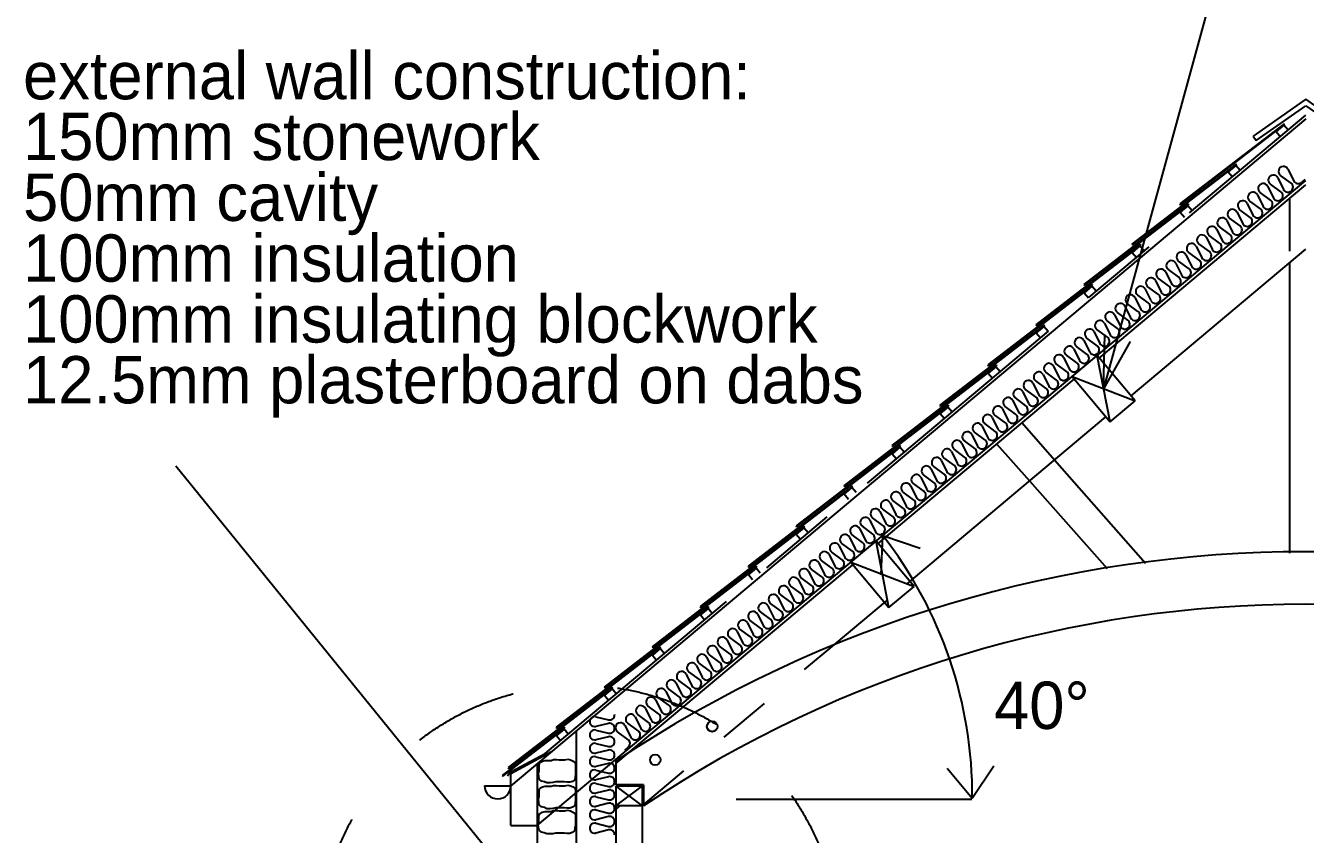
# Model space of a CAD drawing. Header units: millimetres. Extents: x -21022 to 21192, y -14865 to 14865.
# Drawn here: x 404 to 5273, y 7929 to 11007 of the extents above; entities that cross this region are included whole.
import ezdxf

# ---------------------------------------------------------------- set-up
doc = ezdxf.new("R2010")
doc.units = ezdxf.units.MM
for name, pattern in [('BORDER', [16, 13, -1, 1, -1]), ('CENTER', [16, 9, -2, 3, -2]), ('DOT', [16, 4, -4, 4, -4]), ('HIDDEN', [16, 2, -2, 2, -2, 2, -2, 2, -2])]:
    doc.linetypes.add(name, pattern=pattern)
for name, color, linetype, true_color in [('00_-_ELEVATIONS', 7, 'Continuous', 0xffffff), ('00_-_SECTIONS', 7, 'Continuous', 0xffffff), ('1', 7, 'Continuous', 0xffffff), ('R-TIMBER', 7, 'Continuous', 0xffffff), ('TILES', 7, 'Continuous', 0xffffff)]:
    doc.layers.add(name, color=color, linetype=linetype, true_color=true_color)

# ---------------------------------------------------------------- blocks, each defined once
blk = doc.blocks.new('Slate')
at = {"layer": 'TILES', "color": 1, "linetype": 'Continuous', "ltscale": 100}
for p, q in [((396.2, 308.2), (0, 3.2)), ((2.4, 0), (398.6, 305.1)), ((398.6, 305.1), (396.2, 308.2)), ((0, 3.2), (2.4, 0))]:
    blk.add_line(p, q, dxfattribs=at)
at = {"layer": 'TILES'}
for tag in ['Width', 'Area', 'Description', 'Length', 'Height', 'Symbol_Description', 'PAT_NAME', 'Cost']:
    blk.add_attdef(tag, (0, 0), '', height=1, dxfattribs=at)
blk = doc.blocks.new('Slate00002')
at = {"layer": 'TILES', "color": 1, "linetype": 'Continuous', "ltscale": 100}
for p, q in [((236.2, 185.1), (0, 3.2)), ((2.4, 0), (238.6, 181.9)), ((238.6, 181.9), (236.2, 185.1)), ((0, 3.2), (2.4, 0))]:
    blk.add_line(p, q, dxfattribs=at)
at = {"layer": 'TILES'}
for tag in ['Width', 'Area', 'Description', 'Length', 'Height', 'Symbol_Description', 'PAT_NAME', 'Cost']:
    blk.add_attdef(tag, (0, 0), '', height=1, dxfattribs=at)
blk = doc.blocks.new('Slate00005')
at = {"layer": 'TILES', "color": 1, "linetype": 'Continuous', "ltscale": 100}
for p, q in [((396.2, 308.2), (0, 3.2)), ((2.4, 0), (398.6, 305.1)), ((398.6, 305.1), (396.2, 308.2)), ((0, 3.2), (2.4, 0))]:
    blk.add_line(p, q, dxfattribs=at)
at = {"layer": 'TILES'}
for tag in ['Width', 'Area', 'Description', 'Length', 'Height', 'Symbol_Description', 'PAT_NAME', 'Cost']:
    blk.add_attdef(tag, (0, 0), '', height=1, dxfattribs=at)
blk = doc.blocks.new('Slate00008')
at = {"layer": 'TILES', "color": 1, "linetype": 'Continuous', "ltscale": 100}
for p, q in [((396.2, 308.2), (0, 3.2)), ((2.4, 0), (398.6, 305.1)), ((398.6, 305.1), (396.2, 308.2)), ((0, 3.2), (2.4, 0))]:
    blk.add_line(p, q, dxfattribs=at)
at = {"layer": 'TILES'}
for tag in ['Width', 'Area', 'Description', 'Length', 'Height', 'Symbol_Description', 'PAT_NAME', 'Cost']:
    blk.add_attdef(tag, (0, 0), '', height=1, dxfattribs=at)
blk = doc.blocks.new('AAE9260F')
at = {"layer": '00_-_SECTIONS', "color": 3, "linetype": 'Continuous', "ltscale": 100}
for p, q in [((0, 172.4), (95.8, 252.7)), ((240.4, 80.3), (95.8, 252.7)), ((0, 172.4), (144.6, 0)), ((144.6, 0), (240.4, 80.3))]:
    blk.add_line(p, q, dxfattribs=at)
at = {"layer": '00_-_SECTIONS', "color": 1, "linetype": 'Continuous', "ltscale": 100}
for p, q in [((144.6, 0), (95.8, 252.7)), ((0, 172.4), (240.4, 80.3))]:
    blk.add_line(p, q, dxfattribs=at)
at = {"layer": '00_-_SECTIONS'}
blk.add_attdef('Sfb', (0, 0), '', height=1, dxfattribs=at)
blk = doc.blocks.new('1270CF27')
at = {"layer": '00_-_SECTIONS', "color": 8, "linetype": 'BORDER', "ltscale": 100}
for p, q in [((2.4, 68.5), (6, 78.1)), ((2.4, 57.7), (2.4, 68.5)), ((2.4, 46.9), (2.4, 57.7)), ((6, 78.1), (15.6, 82.9)), ((15.6, 82.9), (26.4, 85.3)), ((26.4, 85.3), (37.3, 85.3)), ((37.3, 85.3), (48.1, 85.3)), ((48.1, 85.3), (57.7, 89)), ((57.7, 89), (68.5, 89)), ((68.5, 89), (79.3, 87.8)), ((79.3, 87.8), (90.2, 87.8)), ((90.2, 87.8), (101, 87.8)), ((101, 87.8), (111.8, 90.2)), ((111.8, 90.2), (122.6, 87.8)), ((122.6, 87.8), (132.2, 82.9)), ((132.2, 82.9), (140.6, 76.9)), ((140.6, 76.9), (141.8, 66.1)), ((141.8, 66.1), (141.8, 55.3)), ((141.8, 55.3), (141.8, 44.5)), ((0, 36.1), (2.4, 46.9)), ((1.2, 25.2), (0, 36.1)), ((3.6, 14.4), (1.2, 25.2)), ((12, 7.2), (3.6, 14.4)), ((22.8, 4.8), (12, 7.2)), ((32.5, 0), (22.8, 4.8)), ((44.5, 0), (32.5, 0)), ((55.3, 1.2), (44.5, 0)), ((66.1, 3.6), (55.3, 1.2)), ((76.9, 3.6), (66.1, 3.6)), ((87.8, 3.6), (76.9, 3.6)), ((98.6, 3.6), (87.8, 3.6)), ((109.4, 2.4), (98.6, 3.6)), ((120.2, 2.4), (109.4, 2.4)), ((129.8, 6), (120.2, 2.4)), ((138.2, 12), (129.8, 6)), ((139.4, 22.8), (138.2, 12)), ((141.8, 33.7), (139.4, 22.8)), ((141.8, 44.5), (141.8, 33.7))]:
    blk.add_line(p, q, dxfattribs=at)
blk = doc.blocks.new('E059252B')
at = {"layer": '00_-_SECTIONS', "color": 3, "linetype": 'Continuous', "ltscale": 100}
for p, q in [((0, 172.4), (95.8, 252.7)), ((240.4, 80.3), (95.8, 252.7)), ((0, 172.4), (144.6, 0)), ((144.6, 0), (240.4, 80.3))]:
    blk.add_line(p, q, dxfattribs=at)
at = {"layer": '00_-_SECTIONS', "color": 1, "linetype": 'Continuous', "ltscale": 100}
for p, q in [((144.6, 0), (95.8, 252.7)), ((0, 172.4), (240.4, 80.3))]:
    blk.add_line(p, q, dxfattribs=at)
at = {"layer": '00_-_SECTIONS'}
blk.add_attdef('Sfb', (0, 0), '', height=1, dxfattribs=at)
blk = doc.blocks.new('0B1C7404')
at = {"layer": '00_-_SECTIONS', "color": 8, "linetype": 'BORDER', "ltscale": 100}
for p, q in [((2.4, 68.5), (6, 78.1)), ((2.4, 57.7), (2.4, 68.5)), ((2.4, 46.9), (2.4, 57.7)), ((6, 78.1), (15.6, 82.9)), ((15.6, 82.9), (26.4, 85.3)), ((26.4, 85.3), (37.3, 85.3)), ((37.3, 85.3), (48.1, 85.3)), ((48.1, 85.3), (57.7, 89)), ((57.7, 89), (68.5, 89)), ((68.5, 89), (79.3, 87.8)), ((79.3, 87.8), (90.2, 87.8)), ((90.2, 87.8), (101, 87.8)), ((101, 87.8), (111.8, 90.2)), ((111.8, 90.2), (122.6, 87.8)), ((122.6, 87.8), (132.2, 82.9)), ((132.2, 82.9), (140.6, 76.9)), ((140.6, 76.9), (141.8, 66.1)), ((141.8, 66.1), (141.8, 55.3)), ((141.8, 55.3), (141.8, 44.5)), ((0, 36.1), (2.4, 46.9)), ((1.2, 25.2), (0, 36.1)), ((3.6, 14.4), (1.2, 25.2)), ((12, 7.2), (3.6, 14.4)), ((22.8, 4.8), (12, 7.2)), ((32.5, 0), (22.8, 4.8)), ((44.5, 0), (32.5, 0)), ((55.3, 1.2), (44.5, 0)), ((66.1, 3.6), (55.3, 1.2)), ((76.9, 3.6), (66.1, 3.6)), ((87.8, 3.6), (76.9, 3.6)), ((98.6, 3.6), (87.8, 3.6)), ((109.4, 2.4), (98.6, 3.6)), ((120.2, 2.4), (109.4, 2.4)), ((129.8, 6), (120.2, 2.4)), ((138.2, 12), (129.8, 6)), ((139.4, 22.8), (138.2, 12)), ((141.8, 33.7), (139.4, 22.8)), ((141.8, 44.5), (141.8, 33.7))]:
    blk.add_line(p, q, dxfattribs=at)
blk = doc.blocks.new('A8F52033')
at = {"layer": '00_-_SECTIONS', "color": 2, "linetype": 'Continuous', "ltscale": 100}
for p, q in [((2406.4, 2205.9), (2413, 2355.8)), ((2413, 2355.8), (2555, 2307.4)), ((2753.3, 1354.9), (2657.3, 1469)), ((2834.8, 1477.2), (2753.3, 1354.9)), ((0, 516.3), (61.7, 629.1)), ((61.7, 629.1), (147.9, 543.1)), ((93.2, 0), (21, 105)), ((179, 105), (93.2, 0))]:
    blk.add_line(p, q, dxfattribs=at)
at = {"layer": '00_-_SECTIONS', "color": 8, "linetype": 'CENTER', "ltscale": 100}
blk.add_line((1855.4, 1352.4), (2751.7, 1352.4), dxfattribs=at)
at = {"layer": '00_-_SECTIONS', "color": 2, "linetype": 'Continuous', "ltscale": 100}
for centre, radius, start, end in [((1138.4, 1364), 1615, 359.6743, 37.8852), ((1138.4, 1364), 1615, 359.6743, 37.8852), ((-2254.6, 197.9), 2356.1, 355.1807, 10.5449), ((-2254.6, 197.9), 2356.1, 355.1807, 10.5449)]:
    blk.add_arc(centre, radius, start, end, dxfattribs=at)
at = {"layer": '00_-_SECTIONS', "color": 15, "linetype": 'BORDER', "ltscale": 100}
for s, p in [('40°', (2836.2, 1619.3)), ('variable°', (263.8, 271.7))]:
    blk.add_text(s, height=180, dxfattribs=at).set_placement(p)
at = {"layer": '00_-_SECTIONS'}
blk.add_attdef('Sfb', (0, 0), '', height=1, dxfattribs=at)
blk = doc.blocks.new('Slate00010')
at = {"layer": 'TILES', "color": 1, "linetype": 'Continuous', "ltscale": 100}
for p, q in [((396.2, 308.2), (0, 3.2)), ((2.4, 0), (398.6, 305.1)), ((398.6, 305.1), (396.2, 308.2)), ((0, 3.2), (2.4, 0))]:
    blk.add_line(p, q, dxfattribs=at)
at = {"layer": 'TILES'}
for tag in ['Width', 'Area', 'Description', 'Length', 'Height', 'Symbol_Description', 'PAT_NAME', 'Cost']:
    blk.add_attdef(tag, (0, 0), '', height=1, dxfattribs=at)
blk = doc.blocks.new('Slate00011')
at = {"layer": 'TILES', "color": 1, "linetype": 'Continuous', "ltscale": 100}
for p, q in [((396.2, 308.2), (0, 3.2)), ((2.4, 0), (398.6, 305.1)), ((398.6, 305.1), (396.2, 308.2)), ((0, 3.2), (2.4, 0))]:
    blk.add_line(p, q, dxfattribs=at)
at = {"layer": 'TILES'}
for tag in ['Width', 'Area', 'Description', 'Length', 'Height', 'Symbol_Description', 'PAT_NAME', 'Cost']:
    blk.add_attdef(tag, (0, 0), '', height=1, dxfattribs=at)
blk = doc.blocks.new('A44913F3')
at = {"layer": '00_-_SECTIONS', "color": 2, "linetype": 'Continuous', "ltscale": 100}
for p, q in [((0, 75), (0, 0)), ((100, 75), (0, 75)), ((100, 75), (100, 0)), ((100, 0), (0, 0))]:
    blk.add_line(p, q, dxfattribs=at)
at = {"layer": '00_-_SECTIONS', "color": 1, "linetype": 'Continuous', "ltscale": 100}
for p, q in [((0, 75), (100, 0)), ((0, 0), (100, 75))]:
    blk.add_line(p, q, dxfattribs=at)
at = {"layer": '00_-_SECTIONS'}
blk.add_attdef('Sfb', (0, 0), '', height=1, dxfattribs=at)
blk = doc.blocks.new('8A2011B0')
at = {"layer": '00_-_SECTIONS', "color": 1, "linetype": 'Continuous', "ltscale": 100}
blk.add_line((25212.1, 21738.8), (24489, 19094.7), dxfattribs=at)
at = {"layer": '00_-_SECTIONS', "color": 15, "linetype": 'Continuous', "ltscale": 100}
for s, p in [('external wall construction:', (20377.4, 20196.2)), ('150mm stonework', (20377.4, 19964.7)), ('50mm cavity', (20377.4, 19733.3)), ('100mm insulation', (20377.4, 19501.9)), ('100mm insulating blockwork', (20377.4, 19270.4)), ('12.5mm plasterboard on dabs', (20377.4, 19039))]:
    blk.add_text(s, height=180, dxfattribs=at).set_placement(p)
at = {"layer": '00_-_SECTIONS'}
blk.add_attdef('Sfb', (0, 0), '', height=1, dxfattribs=at)
blk = doc.blocks.new('99CF2F69')
at = {"layer": '00_-_SECTIONS', "color": 2, "linetype": 'Continuous', "ltscale": 100}
for p, q in [((3037.6, 2689.3), (12.6, 151.1)), ((112.6, 0), (3037.6, 2454.4)), ((2975.1, 2140.8), (2975.1, 1036.3)), ((2081.8, 1391.3), (2427.6, 998.6)), ((1986.4, 1311.3), (2281.7, 978)), ((412.6, 245.2), (412.6, 154.8)), ((12.6, 0), (12.6, 151.1)), ((517.6, 154.8), (412.6, 154.8)), ((517.6, 154.8), (517.6, 74.8)), ((12.6, 0), (112.6, 0))]:
    blk.add_line(p, q, dxfattribs=at)
at = {"layer": '00_-_SECTIONS', "color": 3, "linetype": 'CENTER', "ltscale": 100}
for p, q in [((143.5, 273.9), (3037.6, 2702.4)), ((10.2, 202.5), (143.5, 273.9)), ((10.2, 202.5), (0, 187.3))]:
    blk.add_line(p, q, dxfattribs=at)
at = {"layer": '00_-_SECTIONS', "color": 1, "linetype": 'HIDDEN', "ltscale": 100}
for p, q in [((2975.1, 2385.6), (2975.1, 2140.8)), ((1957.8, 1532), (2081.8, 1391.3)), ((1862.1, 1451.6), (1986.4, 1311.3)), ((517.6, 78.8), (1243.3, 687.7))]:
    blk.add_line(p, q, dxfattribs=at)
at = {"layer": '00_-_SECTIONS', "color": 1, "linetype": 'Continuous', "ltscale": 100}
for p, q in [((2372.4, 1635.1), (3037.6, 2193.3)), ((1520.1, 919.9), (2276.6, 1554.7)), ((1243.3, 687.7), (1445.6, 857.4)), ((12.6, 198.1), (167.8, 281.3)), ((12.6, 151.1), (12.6, 198.1))]:
    blk.add_line(p, q, dxfattribs=at)
for centre in [(778.9, 376.9), (562.2, 249.7)]:
    blk.add_circle(centre, 20, dxfattribs=at)
at = {"layer": '00_-_SECTIONS', "color": 2, "linetype": 'Continuous', "ltscale": 100}
for radius, start, end in [(4723.4, 56.2384, 123.7616), (4723.4, 56.2384, 123.7616), (4523.4, 56.1943, 123.8553), (4523.4, 56.1943, 123.8553)]:
    blk.add_arc((3037.6, -3681.7), radius, start, end, dxfattribs=at)
at = {"layer": '00_-_SECTIONS', "color": 1, "linetype": 'Continuous', "ltscale": 100}
for centre in [(778.9, 376.9), (562.2, 249.7)]:
    blk.add_arc(centre, 20, 0, 0, dxfattribs=at)
at = {"layer": '00_-_SECTIONS'}
blk.add_attdef('Sfb', (0, 0), '', height=1, dxfattribs=at)
blk = doc.blocks.new('Slate00018')
at = {"layer": 'TILES', "color": 1, "linetype": 'Continuous', "ltscale": 100}
for p, q in [((396.2, 308.2), (0, 3.2)), ((2.4, 0), (398.6, 305.1)), ((398.6, 305.1), (396.2, 308.2)), ((0, 3.2), (2.4, 0))]:
    blk.add_line(p, q, dxfattribs=at)
at = {"layer": 'TILES'}
for tag in ['Width', 'Area', 'Description', 'Length', 'Height', 'Symbol_Description', 'PAT_NAME', 'Cost']:
    blk.add_attdef(tag, (0, 0), '', height=1, dxfattribs=at)
blk = doc.blocks.new('Slate00019')
at = {"layer": 'TILES', "color": 1, "linetype": 'Continuous', "ltscale": 100}
for p, q in [((396.2, 308.2), (0, 3.2)), ((2.4, 0), (398.6, 305.1)), ((398.6, 305.1), (396.2, 308.2)), ((0, 3.2), (2.4, 0))]:
    blk.add_line(p, q, dxfattribs=at)
at = {"layer": 'TILES'}
for tag in ['Width', 'Area', 'Description', 'Length', 'Height', 'Symbol_Description', 'PAT_NAME', 'Cost']:
    blk.add_attdef(tag, (0, 0), '', height=1, dxfattribs=at)
blk = doc.blocks.new('24CADA6C')
at = {"layer": '00_-_SECTIONS', "linetype": 'Continuous', "ltscale": 100}
h = blk.add_hatch(dxfattribs=at)
h.set_pattern_fill('_USER', color=1, scale=200, angle=45, style=0, pattern_type=0)
h.set_pattern_definition([(45, (0, 0), (-141.42, 141.42), [])])
h.paths.add_polyline_path([(400, 781.3), (400, 0), (300, 0), (300, 798), (400, 781.3), (400, 1173.4)])
h.paths.add_polyline_path([(400, 781.3), (300, 798), (300, 1104.2), (300, 1176.8), (400, 1176.8), (400, 1173.4)])
at = {"layer": '00_-_SECTIONS', "color": 1, "linetype": 'Continuous', "ltscale": 100}
for p, q in [((2818.3, 3566.7), (2840.3, 3522.4)), ((2868.6, 3546.2), (2828.8, 3575.6)), ((2857.1, 3599.3), (2879.1, 3555)), ((2921.8, 3560.2), (2908.4, 3548.9)), ((2921.8, 3560.2), (2921.8, 3560.2)), ((2139.2, 2880.7), (2925, 3540)), ((2791, 3481.1), (2751.2, 3510.4)), ((2779.5, 3534.2), (2801.5, 3489.9)), ((2829.8, 3513.6), (2790, 3543)), ((2701.9, 3469), (2723.9, 3424.7)), ((2752.2, 3448.5), (2712.4, 3477.9)), ((2740.7, 3501.6), (2762.7, 3457.3)), ((2674.6, 3383.4), (2634.8, 3412.7)), ((2663.1, 3436.5), (2685.1, 3392.2)), ((2713.4, 3415.9), (2673.6, 3445.3)), ((2585.4, 3371.3), (2607.5, 3327)), ((2635.8, 3350.8), (2596, 3380.2)), ((2624.2, 3403.9), (2646.3, 3359.6)), ((2558.1, 3285.6), (2518.3, 3315)), ((2546.6, 3338.8), (2568.6, 3294.5)), ((2596.9, 3318.2), (2557.1, 3347.6)), ((2469, 3273.6), (2491, 3229.3)), ((2519.3, 3253.1), (2479.5, 3282.5)), ((2507.8, 3306.2), (2529.8, 3261.9)), ((2441.7, 3187.9), (2401.9, 3217.3)), ((2430.2, 3241.1), (2452.2, 3196.8)), ((2480.5, 3220.5), (2440.7, 3249.9)), ((2352.6, 3175.9), (2374.6, 3131.6)), ((2402.9, 3155.4), (2363.1, 3184.8)), ((2391.4, 3208.5), (2413.4, 3164.2)), ((2325.2, 3090.2), (2285.4, 3119.6)), ((2313.7, 3143.4), (2335.8, 3099.1)), ((2364.1, 3122.8), (2324.3, 3152.2)), ((2236.1, 3078.2), (2258.1, 3033.9)), ((2286.4, 3057.7), (2246.6, 3087)), ((2274.9, 3110.8), (2296.9, 3066.5)), ((2208.8, 2992.5), (2169, 3021.9)), ((2197.3, 3045.7), (2219.3, 3001.4)), ((2247.6, 3025.1), (2207.8, 3054.5)), ((2119.7, 2980.5), (2141.7, 2936.2)), ((2170, 2960), (2130.2, 2989.3)), ((2158.5, 3013.1), (2180.5, 2968.8)), ((2092.4, 2894.8), (2052.6, 2924.2)), ((2080.9, 2948), (2102.9, 2903.7)), ((2131.2, 2927.4), (2091.4, 2956.8)), ((2003.2, 2882.8), (2025.3, 2838.5)), ((2053.6, 2862.3), (2013.8, 2891.6)), ((2042.1, 2915.4), (2064.1, 2871.1)), ((1975.9, 2797.1), (1936.1, 2826.5)), ((1964.4, 2850.2), (1986.4, 2806)), ((2014.7, 2829.7), (1974.9, 2859.1)), ((1297.6, 2174.5), (2043.5, 2800.4)), ((1886.8, 2785.1), (1908.8, 2740.8)), ((1937.1, 2764.6), (1897.3, 2793.9)), ((1925.6, 2817.7), (1947.6, 2773.4)), ((1859.5, 2699.4), (1819.7, 2728.8)), ((1848, 2752.5), (1870, 2708.3)), ((1898.3, 2732), (1858.5, 2761.4)), ((1770.4, 2687.4), (1792.4, 2643.1)), ((1820.7, 2666.9), (1780.9, 2696.2)), ((1809.2, 2720), (1831.2, 2675.7)), ((1743.1, 2601.7), (1703.3, 2631.1)), ((1731.6, 2654.8), (1753.6, 2610.5)), ((1781.9, 2634.3), (1742.1, 2663.7)), ((1653.9, 2589.7), (1675.9, 2545.4)), ((1704.2, 2569.2), (1664.4, 2598.5)), ((1692.7, 2622.3), (1714.8, 2578)), ((1626.6, 2504), (1586.8, 2533.4)), ((1615.1, 2557.1), (1637.1, 2512.8)), ((1665.4, 2536.6), (1625.6, 2566)), ((1537.5, 2492), (1559.5, 2447.7)), ((1587.8, 2471.5), (1548, 2500.8)), ((1576.3, 2524.6), (1598.3, 2480.3)), ((1510.2, 2406.3), (1470.4, 2435.7)), ((1498.7, 2459.4), (1520.7, 2415.1)), ((1549, 2438.9), (1509.2, 2468.3)), ((1421, 2394.3), (1443.1, 2350)), ((1471.4, 2373.7), (1431.6, 2403.1)), ((1459.9, 2426.9), (1481.9, 2382.6)), ((1393.7, 2308.6), (1353.9, 2338)), ((1382.2, 2361.7), (1404.3, 2317.4)), ((1432.5, 2341.2), (1392.8, 2370.6)), ((1304.6, 2296.6), (1326.6, 2252.3)), ((1354.9, 2276), (1315.1, 2305.4)), ((1343.4, 2329.2), (1365.4, 2284.9)), ((1277.3, 2210.9), (1237.5, 2240.3)), ((1265.8, 2264), (1287.8, 2219.7)), ((1316.1, 2243.5), (1276.3, 2272.9)), ((1188.2, 2198.9), (1210.2, 2154.6)), ((1238.5, 2178.3), (1198.7, 2207.7)), ((1227, 2231.5), (1249, 2187.2)), ((1149.4, 2166.3), (1171.4, 2122)), ((1199.7, 2145.8), (1159.9, 2175.1)), ((300, 1337.4), (1201.8, 2094.1)), ((1071.7, 2101.2), (1093.7, 2056.9)), ((1122, 2080.6), (1082.2, 2110)), ((1110.5, 2133.8), (1132.6, 2089.5)), ((1160.9, 2113.2), (1121.1, 2142.6)), ((1032.9, 2068.6), (1054.9, 2024.3)), ((1083.2, 2048.1), (1043.4, 2077.4)), ((955.3, 2003.5), (977.3, 1959.2)), ((1005.6, 1982.9), (965.8, 2012.3)), ((994.1, 2036.1), (1016.1, 1991.8)), ((1044.4, 2015.5), (1004.6, 2044.9)), ((916.5, 1970.9), (938.5, 1926.6)), ((966.8, 1950.4), (927, 1979.7)), ((838.9, 1905.8), (860.9, 1861.5)), ((889.2, 1885.2), (849.4, 1914.6)), ((877.7, 1938.3), (899.7, 1894.1)), ((928, 1917.8), (888.2, 1947.2)), ((800, 1873.2), (822.1, 1828.9)), ((850.4, 1852.7), (810.6, 1882)), ((722.4, 1808.1), (744.4, 1763.8)), ((772.7, 1787.5), (732.9, 1816.9)), ((761.2, 1840.6), (783.2, 1796.3)), ((811.5, 1820.1), (771.7, 1849.5)), ((683.6, 1775.5), (705.6, 1731.2)), ((733.9, 1755), (694.1, 1784.3)), ((606, 1710.4), (628, 1666.1)), ((656.3, 1689.8), (616.5, 1719.2)), ((644.8, 1742.9), (666.8, 1698.6)), ((695.1, 1722.4), (655.3, 1751.8)), ((567.2, 1677.8), (589.2, 1633.5)), ((617.5, 1657.3), (577.7, 1686.6)), ((489.5, 1612.7), (511.6, 1568.4)), ((539.9, 1592.1), (500.1, 1621.5)), ((528.4, 1645.2), (550.4, 1600.9)), ((578.7, 1624.7), (538.9, 1654.1)), ((450.7, 1580.1), (472.7, 1535.8)), ((501, 1559.6), (461.2, 1588.9)), ((223.5, 1515.5), (271.5, 1503.9)), ((295, 1524.8), (295, 1522.4)), ((295, 1524.8), (295, 1524.8)), ((373.1, 1515), (395.1, 1470.7)), ((423.4, 1494.4), (383.6, 1523.8)), ((411.9, 1547.5), (433.9, 1503.2)), ((462.2, 1527), (422.4, 1556.4)), ((150, 0), (150, 1462.8)), ((271.5, 1490.2), (223.5, 1478.6)), ((223.5, 1464.9), (271.5, 1453.2)), ((334.3, 1482.4), (356.3, 1438.1)), ((384.6, 1461.8), (344.8, 1491.2)), ((271.5, 1439.5), (223.5, 1427.9)), ((223.5, 1414.2), (271.5, 1402.6)), ((345.8, 1429.3), (306, 1458.7)), ((271.5, 1388.9), (223.5, 1377.2)), ((333.3, 1388.2), (346.7, 1399.4)), ((223.5, 1363.5), (271.5, 1351.9)), ((271.5, 1338.2), (223.5, 1326.6)), ((223.5, 1312.9), (271.5, 1301.2)), ((271.5, 1287.5), (223.5, 1275.9)), ((223.5, 1262.2), (271.5, 1250.6)), ((271.5, 1236.9), (223.5, 1225.2)), ((223.5, 1211.5), (271.5, 1199.9)), ((271.5, 1186.2), (223.5, 1174.6)), ((300, 1176.8), (300, 0)), ((223.5, 1160.9), (271.5, 1149.2)), ((271.5, 1135.5), (223.5, 1123.9)), ((223.5, 1110.2), (271.5, 1098.6)), ((271.5, 1084.9), (223.5, 1073.2))]:
    blk.add_line(p, q, dxfattribs=at)
at = {"layer": '00_-_SECTIONS', "color": 3, "linetype": 'Continuous', "ltscale": 100}
for p, q in [((0, 1337), (0, 0)), ((400, 1176.8), (400, 0))]:
    blk.add_line(p, q, dxfattribs=at)
at = {"layer": '00_-_SECTIONS', "color": 1, "linetype": 'Continuous', "ltscale": 100}
for centre, start, end in [((2840.1, 3590.9), 26.4303, 233.5697), ((2840.1, 3590.9), 26.4303, 233.5697), ((2801.3, 3558.3), 26.4303, 233.5697), ((2801.3, 3558.3), 26.4303, 233.5697), ((2896.2, 3563.5), 206.4303, 310), ((2896.2, 3563.5), 206.4303, 310), ((2723.7, 3493.2), 26.4303, 233.5697), ((2723.7, 3493.2), 26.4303, 233.5697), ((2762.5, 3525.7), 26.4303, 233.5697), ((2762.5, 3525.7), 26.4303, 233.5697), ((2818.5, 3498.3), 310, 53.5697), ((2818.5, 3498.3), 310, 53.5697), ((2857.3, 3530.9), 206.4303, 310), ((2857.3, 3530.9), 206.4303, 310), ((2857.3, 3530.9), 310, 53.5697), ((2857.3, 3530.9), 310, 53.5697), ((2684.9, 3460.6), 26.4303, 233.5697), ((2684.9, 3460.6), 26.4303, 233.5697), ((2779.7, 3465.8), 310, 53.5697), ((2779.7, 3465.8), 310, 53.5697), ((2818.5, 3498.3), 206.4303, 310), ((2818.5, 3498.3), 206.4303, 310), ((2607.2, 3395.4), 26.4303, 233.5697), ((2607.2, 3395.4), 26.4303, 233.5697), ((2646, 3428), 26.4303, 233.5697), ((2646, 3428), 26.4303, 233.5697), ((2702.1, 3400.6), 310, 53.5697), ((2702.1, 3400.6), 310, 53.5697), ((2740.9, 3433.2), 206.4303, 310), ((2740.9, 3433.2), 206.4303, 310), ((2740.9, 3433.2), 310, 53.5697), ((2740.9, 3433.2), 310, 53.5697), ((2779.7, 3465.8), 206.4303, 310), ((2779.7, 3465.8), 206.4303, 310), ((2568.4, 3362.9), 26.4303, 233.5697), ((2568.4, 3362.9), 26.4303, 233.5697), ((2663.3, 3368.1), 310, 53.5697), ((2663.3, 3368.1), 310, 53.5697), ((2702.1, 3400.6), 206.4303, 310), ((2702.1, 3400.6), 206.4303, 310), ((2490.8, 3297.7), 26.4303, 233.5697), ((2490.8, 3297.7), 26.4303, 233.5697), ((2529.6, 3330.3), 26.4303, 233.5697), ((2529.6, 3330.3), 26.4303, 233.5697), ((2585.7, 3302.9), 310, 53.5697), ((2585.7, 3302.9), 310, 53.5697), ((2624.5, 3335.5), 206.4303, 310), ((2624.5, 3335.5), 206.4303, 310), ((2624.5, 3335.5), 310, 53.5697), ((2624.5, 3335.5), 310, 53.5697), ((2663.3, 3368.1), 206.4303, 310), ((2663.3, 3368.1), 206.4303, 310), ((2452, 3265.2), 26.4303, 233.5697), ((2452, 3265.2), 26.4303, 233.5697), ((2546.8, 3270.4), 310, 53.5697), ((2546.8, 3270.4), 310, 53.5697), ((2585.7, 3302.9), 206.4303, 310), ((2585.7, 3302.9), 206.4303, 310), ((2374.4, 3200), 26.4303, 233.5697), ((2374.4, 3200), 26.4303, 233.5697), ((2413.2, 3232.6), 26.4303, 233.5697), ((2413.2, 3232.6), 26.4303, 233.5697), ((2469.2, 3205.2), 310, 53.5697), ((2469.2, 3205.2), 310, 53.5697), ((2508, 3237.8), 206.4303, 310), ((2508, 3237.8), 206.4303, 310), ((2508, 3237.8), 310, 53.5697), ((2508, 3237.8), 310, 53.5697), ((2546.8, 3270.4), 206.4303, 310), ((2546.8, 3270.4), 206.4303, 310), ((2335.5, 3167.5), 26.4303, 233.5697), ((2335.5, 3167.5), 26.4303, 233.5697), ((2430.4, 3172.7), 310, 53.5697), ((2430.4, 3172.7), 310, 53.5697), ((2469.2, 3205.2), 206.4303, 310), ((2469.2, 3205.2), 206.4303, 310), ((2257.9, 3102.3), 26.4303, 233.5697), ((2257.9, 3102.3), 26.4303, 233.5697), ((2296.7, 3134.9), 26.4303, 233.5697), ((2296.7, 3134.9), 26.4303, 233.5697), ((2352.8, 3107.5), 310, 53.5697), ((2352.8, 3107.5), 310, 53.5697), ((2391.6, 3140.1), 206.4303, 310), ((2391.6, 3140.1), 206.4303, 310), ((2391.6, 3140.1), 310, 53.5697), ((2391.6, 3140.1), 310, 53.5697), ((2430.4, 3172.7), 206.4303, 310), ((2430.4, 3172.7), 206.4303, 310), ((2219.1, 3069.8), 26.4303, 233.5697), ((2219.1, 3069.8), 26.4303, 233.5697), ((2314, 3075), 310, 53.5697), ((2314, 3075), 310, 53.5697), ((2352.8, 3107.5), 206.4303, 310), ((2352.8, 3107.5), 206.4303, 310), ((2141.5, 3004.6), 26.4303, 233.5697), ((2141.5, 3004.6), 26.4303, 233.5697), ((2180.3, 3037.2), 26.4303, 233.5697), ((2180.3, 3037.2), 26.4303, 233.5697), ((2236.3, 3009.8), 310, 53.5697), ((2236.3, 3009.8), 310, 53.5697), ((2275.2, 3042.4), 206.4303, 310), ((2275.2, 3042.4), 206.4303, 310), ((2275.2, 3042.4), 310, 53.5697), ((2275.2, 3042.4), 310, 53.5697), ((2314, 3075), 206.4303, 310), ((2314, 3075), 206.4303, 310), ((2102.7, 2972.1), 26.4303, 233.5697), ((2102.7, 2972.1), 26.4303, 233.5697), ((2197.5, 2977.3), 310, 53.5697), ((2197.5, 2977.3), 310, 53.5697), ((2236.3, 3009.8), 206.4303, 310), ((2236.3, 3009.8), 206.4303, 310), ((2025, 2906.9), 26.4303, 233.5697), ((2025, 2906.9), 26.4303, 233.5697), ((2063.9, 2939.5), 26.4303, 233.5697), ((2063.9, 2939.5), 26.4303, 233.5697), ((2119.9, 2912.1), 310, 53.5697), ((2119.9, 2912.1), 310, 53.5697), ((2158.7, 2944.7), 206.4303, 310), ((2158.7, 2944.7), 206.4303, 310), ((2158.7, 2944.7), 310, 53.5697), ((2158.7, 2944.7), 310, 53.5697), ((2197.5, 2977.3), 206.4303, 310), ((2197.5, 2977.3), 206.4303, 310), ((1986.2, 2874.4), 26.4303, 233.5697), ((1986.2, 2874.4), 26.4303, 233.5697), ((2081.1, 2879.5), 310, 53.5697), ((2081.1, 2879.5), 310, 53.5697), ((2119.9, 2912.1), 206.4303, 310), ((2119.9, 2912.1), 206.4303, 310), ((1908.6, 2809.2), 26.4303, 233.5697), ((1908.6, 2809.2), 26.4303, 233.5697), ((1947.4, 2841.8), 26.4303, 233.5697), ((1947.4, 2841.8), 26.4303, 233.5697), ((2003.5, 2814.4), 310, 53.5697), ((2003.5, 2814.4), 310, 53.5697), ((2042.3, 2847), 206.4303, 310), ((2042.3, 2847), 206.4303, 310), ((2042.3, 2847), 310, 53.5697), ((2042.3, 2847), 310, 53.5697), ((2081.1, 2879.5), 206.4303, 310), ((2081.1, 2879.5), 206.4303, 310), ((1869.8, 2776.7), 26.4303, 233.5697), ((1869.8, 2776.7), 26.4303, 233.5697), ((1964.6, 2781.8), 310, 53.5697), ((1964.6, 2781.8), 310, 53.5697), ((2003.5, 2814.4), 206.4303, 310), ((2003.5, 2814.4), 206.4303, 310), ((1792.2, 2711.5), 26.4303, 233.5697), ((1792.2, 2711.5), 26.4303, 233.5697), ((1831, 2744.1), 26.4303, 233.5697), ((1831, 2744.1), 26.4303, 233.5697), ((1887, 2716.7), 310, 53.5697), ((1887, 2716.7), 310, 53.5697), ((1925.8, 2749.3), 206.4303, 310), ((1925.8, 2749.3), 206.4303, 310), ((1925.8, 2749.3), 310, 53.5697), ((1925.8, 2749.3), 310, 53.5697), ((1964.6, 2781.8), 206.4303, 310), ((1964.6, 2781.8), 206.4303, 310), ((1753.4, 2679), 26.4303, 233.5697), ((1753.4, 2679), 26.4303, 233.5697), ((1848.2, 2684.1), 310, 53.5697), ((1848.2, 2684.1), 310, 53.5697), ((1887, 2716.7), 206.4303, 310), ((1887, 2716.7), 206.4303, 310), ((1675.7, 2613.8), 26.4303, 233.5697), ((1675.7, 2613.8), 26.4303, 233.5697), ((1714.5, 2646.4), 26.4303, 233.5697), ((1714.5, 2646.4), 26.4303, 233.5697), ((1770.6, 2619), 310, 53.5697), ((1770.6, 2619), 310, 53.5697), ((1809.4, 2651.6), 206.4303, 310), ((1809.4, 2651.6), 206.4303, 310), ((1809.4, 2651.6), 310, 53.5697), ((1809.4, 2651.6), 310, 53.5697), ((1848.2, 2684.1), 206.4303, 310), ((1848.2, 2684.1), 206.4303, 310), ((1636.9, 2581.2), 26.4303, 233.5697), ((1636.9, 2581.2), 26.4303, 233.5697), ((1731.8, 2586.4), 310, 53.5697), ((1731.8, 2586.4), 310, 53.5697), ((1770.6, 2619), 206.4303, 310), ((1770.6, 2619), 206.4303, 310), ((1559.3, 2516.1), 26.4303, 233.5697), ((1559.3, 2516.1), 26.4303, 233.5697), ((1598.1, 2548.7), 26.4303, 233.5697), ((1598.1, 2548.7), 26.4303, 233.5697), ((1654.1, 2521.3), 310, 53.5697), ((1654.1, 2521.3), 310, 53.5697), ((1693, 2553.9), 206.4303, 310), ((1693, 2553.9), 206.4303, 310), ((1693, 2553.9), 310, 53.5697), ((1693, 2553.9), 310, 53.5697), ((1731.8, 2586.4), 206.4303, 310), ((1731.8, 2586.4), 206.4303, 310), ((1520.5, 2483.5), 26.4303, 233.5697), ((1520.5, 2483.5), 26.4303, 233.5697), ((1615.3, 2488.7), 310, 53.5697), ((1615.3, 2488.7), 310, 53.5697), ((1654.1, 2521.3), 206.4303, 310), ((1654.1, 2521.3), 206.4303, 310), ((1442.8, 2418.4), 26.4303, 233.5697), ((1442.8, 2418.4), 26.4303, 233.5697), ((1481.7, 2451), 26.4303, 233.5697), ((1481.7, 2451), 26.4303, 233.5697), ((1537.7, 2423.6), 310, 53.5697), ((1537.7, 2423.6), 310, 53.5697), ((1576.5, 2456.2), 206.4303, 310), ((1576.5, 2456.2), 206.4303, 310), ((1576.5, 2456.2), 310, 53.5697), ((1576.5, 2456.2), 310, 53.5697), ((1615.3, 2488.7), 206.4303, 310), ((1615.3, 2488.7), 206.4303, 310), ((1404, 2385.8), 26.4303, 233.5697), ((1404, 2385.8), 26.4303, 233.5697), ((1498.9, 2391), 310, 53.5697), ((1498.9, 2391), 310, 53.5697), ((1537.7, 2423.6), 206.4303, 310), ((1537.7, 2423.6), 206.4303, 310), ((1326.4, 2320.7), 26.4303, 233.5697), ((1326.4, 2320.7), 26.4303, 233.5697), ((1365.2, 2353.3), 26.4303, 233.5697), ((1365.2, 2353.3), 26.4303, 233.5697), ((1421.3, 2325.9), 310, 53.5697), ((1421.3, 2325.9), 310, 53.5697), ((1460.1, 2358.5), 206.4303, 310), ((1460.1, 2358.5), 206.4303, 310), ((1460.1, 2358.5), 310, 53.5697), ((1460.1, 2358.5), 310, 53.5697), ((1498.9, 2391), 206.4303, 310), ((1498.9, 2391), 206.4303, 310), ((1287.6, 2288.1), 26.4303, 233.5697), ((1287.6, 2288.1), 26.4303, 233.5697), ((1382.5, 2293.3), 310, 53.5697), ((1382.5, 2293.3), 310, 53.5697), ((1421.3, 2325.9), 206.4303, 310), ((1421.3, 2325.9), 206.4303, 310), ((1210, 2223), 26.4303, 233.5697), ((1210, 2223), 26.4303, 233.5697), ((1248.8, 2255.6), 26.4303, 233.5697), ((1248.8, 2255.6), 26.4303, 233.5697), ((1304.8, 2228.2), 310, 53.5697), ((1304.8, 2228.2), 310, 53.5697), ((1343.6, 2260.8), 206.4303, 310), ((1343.6, 2260.8), 206.4303, 310), ((1343.6, 2260.8), 310, 53.5697), ((1343.6, 2260.8), 310, 53.5697), ((1382.5, 2293.3), 206.4303, 310), ((1382.5, 2293.3), 206.4303, 310), ((1171.2, 2190.4), 26.4303, 233.5697), ((1171.2, 2190.4), 26.4303, 233.5697), ((1266, 2195.6), 310, 53.5697), ((1266, 2195.6), 310, 53.5697), ((1304.8, 2228.2), 206.4303, 310), ((1304.8, 2228.2), 206.4303, 310), ((1093.5, 2125.3), 26.4303, 233.5697), ((1093.5, 2125.3), 26.4303, 233.5697), ((1132.3, 2157.9), 26.4303, 233.5697), ((1132.3, 2157.9), 26.4303, 233.5697), ((1188.4, 2130.5), 310, 53.5697), ((1188.4, 2130.5), 310, 53.5697), ((1227.2, 2163.1), 206.4303, 310), ((1227.2, 2163.1), 206.4303, 310), ((1227.2, 2163.1), 310, 53.5697), ((1227.2, 2163.1), 310, 53.5697), ((1266, 2195.6), 206.4303, 310), ((1266, 2195.6), 206.4303, 310), ((1054.7, 2092.7), 26.4303, 233.5697), ((1054.7, 2092.7), 26.4303, 233.5697), ((1149.6, 2097.9), 310, 53.5697), ((1149.6, 2097.9), 310, 53.5697), ((1188.4, 2130.5), 206.4303, 310), ((1188.4, 2130.5), 206.4303, 310), ((977.1, 2027.6), 26.4303, 233.5697), ((977.1, 2027.6), 26.4303, 233.5697), ((1015.9, 2060.2), 26.4303, 233.5697), ((1015.9, 2060.2), 26.4303, 233.5697), ((1072, 2032.8), 310, 53.5697), ((1072, 2032.8), 310, 53.5697), ((1110.8, 2065.3), 206.4303, 310), ((1110.8, 2065.3), 206.4303, 310), ((1110.8, 2065.3), 310, 53.5697), ((1110.8, 2065.3), 310, 53.5697), ((1149.6, 2097.9), 206.4303, 310), ((1149.6, 2097.9), 206.4303, 310), ((938.3, 1995), 26.4303, 233.5697), ((938.3, 1995), 26.4303, 233.5697), ((1033.1, 2000.2), 310, 53.5697), ((1033.1, 2000.2), 310, 53.5697), ((1072, 2032.8), 206.4303, 310), ((1072, 2032.8), 206.4303, 310), ((860.7, 1929.9), 26.4303, 233.5697), ((860.7, 1929.9), 26.4303, 233.5697), ((899.5, 1962.5), 26.4303, 233.5697), ((899.5, 1962.5), 26.4303, 233.5697), ((955.5, 1935.1), 310, 53.5697), ((955.5, 1935.1), 310, 53.5697), ((994.3, 1967.6), 206.4303, 310), ((994.3, 1967.6), 206.4303, 310), ((994.3, 1967.6), 310, 53.5697), ((994.3, 1967.6), 310, 53.5697), ((1033.1, 2000.2), 206.4303, 310), ((1033.1, 2000.2), 206.4303, 310), ((821.8, 1897.3), 26.4303, 233.5697), ((821.8, 1897.3), 26.4303, 233.5697), ((916.7, 1902.5), 310, 53.5697), ((916.7, 1902.5), 310, 53.5697), ((955.5, 1935.1), 206.4303, 310), ((955.5, 1935.1), 206.4303, 310), ((744.2, 1832.2), 26.4303, 233.5697), ((744.2, 1832.2), 26.4303, 233.5697), ((783, 1864.8), 26.4303, 233.5697), ((783, 1864.8), 26.4303, 233.5697), ((839.1, 1837.4), 310, 53.5697), ((839.1, 1837.4), 310, 53.5697), ((877.9, 1869.9), 206.4303, 310), ((877.9, 1869.9), 206.4303, 310), ((877.9, 1869.9), 310, 53.5697), ((877.9, 1869.9), 310, 53.5697), ((916.7, 1902.5), 206.4303, 310), ((916.7, 1902.5), 206.4303, 310), ((705.4, 1799.6), 26.4303, 233.5697), ((705.4, 1799.6), 26.4303, 233.5697), ((800.3, 1804.8), 310, 53.5697), ((800.3, 1804.8), 310, 53.5697), ((839.1, 1837.4), 206.4303, 310), ((839.1, 1837.4), 206.4303, 310), ((627.8, 1734.5), 26.4303, 233.5697), ((627.8, 1734.5), 26.4303, 233.5697), ((666.6, 1767.1), 26.4303, 233.5697), ((666.6, 1767.1), 26.4303, 233.5697), ((722.6, 1739.7), 310, 53.5697), ((722.6, 1739.7), 310, 53.5697), ((761.4, 1772.2), 206.4303, 310), ((761.4, 1772.2), 206.4303, 310), ((761.4, 1772.2), 310, 53.5697), ((761.4, 1772.2), 310, 53.5697), ((800.3, 1804.8), 206.4303, 310), ((800.3, 1804.8), 206.4303, 310), ((589, 1701.9), 26.4303, 233.5697), ((589, 1701.9), 26.4303, 233.5697), ((683.8, 1707.1), 310, 53.5697), ((683.8, 1707.1), 310, 53.5697), ((722.6, 1739.7), 206.4303, 310), ((722.6, 1739.7), 206.4303, 310), ((511.3, 1636.8), 26.4303, 233.5697), ((511.3, 1636.8), 26.4303, 233.5697), ((550.1, 1669.3), 26.4303, 233.5697), ((550.1, 1669.3), 26.4303, 233.5697), ((606.2, 1642), 310, 53.5697), ((606.2, 1642), 310, 53.5697), ((645, 1674.5), 206.4303, 310), ((645, 1674.5), 206.4303, 310), ((645, 1674.5), 310, 53.5697), ((645, 1674.5), 310, 53.5697), ((683.8, 1707.1), 206.4303, 310), ((683.8, 1707.1), 206.4303, 310), ((472.5, 1604.2), 26.4303, 233.5697), ((472.5, 1604.2), 26.4303, 233.5697), ((567.4, 1609.4), 310, 53.5697), ((567.4, 1609.4), 310, 53.5697), ((606.2, 1642), 206.4303, 310), ((606.2, 1642), 206.4303, 310), ((433.7, 1571.6), 26.4303, 233.5697), ((433.7, 1571.6), 26.4303, 233.5697), ((489.8, 1544.3), 310, 53.5697), ((489.8, 1544.3), 310, 53.5697), ((528.6, 1576.8), 206.4303, 310), ((528.6, 1576.8), 206.4303, 310), ((528.6, 1576.8), 310, 53.5697), ((528.6, 1576.8), 310, 53.5697), ((567.4, 1609.4), 206.4303, 310), ((567.4, 1609.4), 206.4303, 310), ((219, 1497.1), 76.4303, 283.5697), ((219, 1497.1), 76.4303, 283.5697), ((276, 1522.4), 256.4303, 0), ((276, 1522.4), 256.4303, 0), ((356.1, 1506.5), 26.4303, 233.5697), ((356.1, 1506.5), 26.4303, 233.5697), ((394.9, 1539.1), 26.4303, 233.5697), ((394.9, 1539.1), 26.4303, 233.5697), ((450.9, 1511.7), 310, 53.5697), ((450.9, 1511.7), 310, 53.5697), ((489.8, 1544.3), 206.4303, 310), ((489.8, 1544.3), 206.4303, 310), ((219, 1446.4), 76.4303, 283.5697), ((219, 1446.4), 76.4303, 283.5697), ((276, 1471.7), 0, 103.5697), ((276, 1471.7), 0, 103.5697), ((276, 1471.7), 256.4303, 0), ((276, 1471.7), 256.4303, 0), ((317.3, 1473.9), 26.4303, 233.5697), ((317.3, 1473.9), 26.4303, 233.5697), ((373.3, 1446.6), 310, 53.5697), ((373.3, 1446.6), 310, 53.5697), ((412.1, 1479.1), 206.4303, 310), ((412.1, 1479.1), 206.4303, 310), ((412.1, 1479.1), 310, 53.5697), ((412.1, 1479.1), 310, 53.5697), ((450.9, 1511.7), 206.4303, 310), ((450.9, 1511.7), 206.4303, 310), ((219, 1395.7), 76.4303, 283.5697), ((219, 1395.7), 76.4303, 283.5697), ((276, 1421.1), 0, 103.5697), ((276, 1421.1), 0, 103.5697), ((276, 1421.1), 256.4303, 0), ((276, 1421.1), 256.4303, 0), ((334.5, 1414), 310, 53.5697), ((334.5, 1414), 310, 53.5697), ((373.3, 1446.6), 206.4303, 310), ((373.3, 1446.6), 206.4303, 310), ((219, 1345.1), 76.4303, 283.5697), ((219, 1345.1), 76.4303, 283.5697), ((276, 1370.4), 0, 103.5697), ((276, 1370.4), 0, 103.5697), ((276, 1370.4), 256.4303, 0), ((276, 1370.4), 256.4303, 0), ((276, 1319.7), 0, 103.5697), ((276, 1319.7), 0, 103.5697), ((276, 1319.7), 256.4303, 0), ((276, 1319.7), 256.4303, 0), ((219, 1294.4), 76.4303, 283.5697), ((219, 1294.4), 76.4303, 283.5697), ((276, 1269.1), 0, 103.5697), ((276, 1269.1), 0, 103.5697), ((276, 1269.1), 256.4303, 0), ((276, 1269.1), 256.4303, 0), ((219, 1243.7), 76.4303, 283.5697), ((219, 1243.7), 76.4303, 283.5697), ((276, 1218.4), 0, 103.5697), ((276, 1218.4), 0, 103.5697), ((276, 1218.4), 256.4303, 0), ((276, 1218.4), 256.4303, 0), ((219, 1193.1), 76.4303, 283.5697), ((219, 1193.1), 76.4303, 283.5697), ((276, 1167.7), 0, 103.5697), ((276, 1167.7), 0, 103.5697), ((219, 1142.4), 76.4303, 283.5697), ((219, 1142.4), 76.4303, 283.5697), ((276, 1167.7), 256.4303, 0), ((276, 1167.7), 256.4303, 0), ((276, 1117.1), 0, 103.5697), ((276, 1117.1), 0, 103.5697), ((219, 1091.7), 76.4303, 283.5697), ((219, 1091.7), 76.4303, 283.5697), ((276, 1117.1), 256.4303, 0), ((276, 1117.1), 256.4303, 0), ((276, 1066.4), 0, 103.5697), ((276, 1066.4), 0, 103.5697)]:
    blk.add_arc(centre, 19, start, end, dxfattribs=at)
at = {"layer": '00_-_SECTIONS'}
blk.add_attdef('Sfb', (0, 0), '', height=1, dxfattribs=at)
blk = doc.blocks.new('7603CA0B')
at = {"layer": '00_-_ELEVATIONS', "color": 1, "linetype": 'Continuous', "ltscale": 100}
blk.add_line((0, 50), (100, 50), dxfattribs=at)
blk.add_arc((50, 50), 50, 180, 0, dxfattribs=at)
blk.add_arc((50, 50), 50, 180, 0, dxfattribs=at)
blk = doc.blocks.new('Slate00025')
at = {"layer": 'TILES', "color": 1, "linetype": 'Continuous', "ltscale": 100}
for p, q in [((396.2, 308.2), (0, 3.2)), ((2.4, 0), (398.6, 305.1)), ((398.6, 305.1), (396.2, 308.2)), ((0, 3.2), (2.4, 0))]:
    blk.add_line(p, q, dxfattribs=at)
at = {"layer": 'TILES'}
for tag in ['Width', 'Area', 'Description', 'Length', 'Height', 'Symbol_Description', 'PAT_NAME', 'Cost']:
    blk.add_attdef(tag, (0, 0), '', height=1, dxfattribs=at)
blk = doc.blocks.new('Slate00029')
at = {"layer": 'TILES', "color": 1, "linetype": 'Continuous', "ltscale": 100}
for p, q in [((396.2, 308.2), (0, 3.2)), ((2.4, 0), (398.6, 305.1)), ((398.6, 305.1), (396.2, 308.2)), ((0, 3.2), (2.4, 0))]:
    blk.add_line(p, q, dxfattribs=at)
at = {"layer": 'TILES'}
for tag in ['Width', 'Area', 'Description', 'Length', 'Height', 'Symbol_Description', 'PAT_NAME', 'Cost']:
    blk.add_attdef(tag, (0, 0), '', height=1, dxfattribs=at)
blk = doc.blocks.new('Slate00037')
at = {"layer": 'TILES', "color": 1, "linetype": 'Continuous', "ltscale": 100}
for p, q in [((396.2, 308.2), (0, 3.2)), ((2.4, 0), (398.6, 305.1)), ((398.6, 305.1), (396.2, 308.2)), ((0, 3.2), (2.4, 0))]:
    blk.add_line(p, q, dxfattribs=at)
at = {"layer": 'TILES'}
for tag in ['Width', 'Area', 'Description', 'Length', 'Height', 'Symbol_Description', 'PAT_NAME', 'Cost']:
    blk.add_attdef(tag, (0, 0), '', height=1, dxfattribs=at)
blk = doc.blocks.new('E38009D6')
at = {"layer": 'R-TIMBER', "color": 2, "linetype": 'Continuous', "ltscale": 100}
for p, q in [((200, 156.4), (0, 16.4)), ((400, 16.4), (200, 156.4)), ((11.5, 0), (200, 132)), ((200, 132), (388.5, 0)), ((0, 16.4), (11.5, 0)), ((388.5, 0), (400, 16.4))]:
    blk.add_line(p, q, dxfattribs=at)
blk = doc.blocks.new('Slate00039')
at = {"layer": 'TILES', "color": 1, "linetype": 'Continuous', "ltscale": 100}
for p, q in [((396.2, 308.2), (0, 3.2)), ((2.4, 0), (398.6, 305.1)), ((398.6, 305.1), (396.2, 308.2)), ((0, 3.2), (2.4, 0))]:
    blk.add_line(p, q, dxfattribs=at)
at = {"layer": 'TILES'}
for tag in ['Width', 'Area', 'Description', 'Length', 'Height', 'Symbol_Description', 'PAT_NAME', 'Cost']:
    blk.add_attdef(tag, (0, 0), '', height=1, dxfattribs=at)
blk = doc.blocks.new('0A932A41')
at = {"layer": '00_-_SECTIONS', "color": 8, "linetype": 'BORDER', "ltscale": 100}
for p, q in [((2.4, 68.5), (6, 78.1)), ((2.4, 57.7), (2.4, 68.5)), ((2.4, 46.9), (2.4, 57.7)), ((6, 78.1), (15.6, 82.9)), ((15.6, 82.9), (26.4, 85.3)), ((26.4, 85.3), (37.3, 85.3)), ((37.3, 85.3), (48.1, 85.3)), ((48.1, 85.3), (57.7, 89)), ((57.7, 89), (68.5, 89)), ((68.5, 89), (79.3, 87.8)), ((79.3, 87.8), (90.2, 87.8)), ((90.2, 87.8), (101, 87.8)), ((101, 87.8), (111.8, 90.2)), ((111.8, 90.2), (122.6, 87.8)), ((122.6, 87.8), (132.2, 82.9)), ((132.2, 82.9), (140.6, 76.9)), ((140.6, 76.9), (141.8, 66.1)), ((141.8, 66.1), (141.8, 55.3)), ((141.8, 55.3), (141.8, 44.5)), ((0, 36.1), (2.4, 46.9)), ((1.2, 25.2), (0, 36.1)), ((3.6, 14.4), (1.2, 25.2)), ((12, 7.2), (3.6, 14.4)), ((22.8, 4.8), (12, 7.2)), ((32.5, 0), (22.8, 4.8)), ((55.3, 1.2), (44.5, 0)), ((66.1, 3.6), (55.3, 1.2)), ((76.9, 3.6), (66.1, 3.6)), ((87.8, 3.6), (76.9, 3.6)), ((98.6, 3.6), (87.8, 3.6)), ((109.4, 2.4), (98.6, 3.6)), ((120.2, 2.4), (109.4, 2.4)), ((129.8, 6), (120.2, 2.4)), ((138.2, 12), (129.8, 6)), ((139.4, 22.8), (138.2, 12)), ((141.8, 33.7), (139.4, 22.8)), ((141.8, 44.5), (141.8, 33.7)), ((44.5, 0), (32.5, 0))]:
    blk.add_line(p, q, dxfattribs=at)
blk = doc.blocks.new('Slate00040')
at = {"layer": 'TILES', "color": 1, "linetype": 'Continuous', "ltscale": 100}
for p, q in [((396.2, 308.2), (0, 3.2)), ((2.4, 0), (398.6, 305.1)), ((398.6, 305.1), (396.2, 308.2)), ((0, 3.2), (2.4, 0))]:
    blk.add_line(p, q, dxfattribs=at)
at = {"layer": 'TILES'}
for tag in ['Width', 'Area', 'Description', 'Length', 'Height', 'Symbol_Description', 'PAT_NAME', 'Cost']:
    blk.add_attdef(tag, (0, 0), '', height=1, dxfattribs=at)
blk = doc.blocks.new('C9AD58C9')
at = {"layer": '00_-_SECTIONS', "color": 8, "linetype": 'CENTER', "ltscale": 100}
blk.add_line((0, 0), (649.9, 0), dxfattribs=at)
blk = doc.blocks.new('5C0CEC5E')
at = {"layer": '00_-_SECTIONS', "color": 1, "linetype": 'Continuous', "ltscale": 100}
for p, q in [((2767.9, 2341.7), (2738.8, 2317.3)), ((2784, 2322.6), (2767.9, 2341.7)), ((2738.8, 2317.3), (2754.9, 2298.1)), ((2585.3, 2188.5), (2556.2, 2164.1)), ((2556.2, 2164.1), (2572.3, 2144.9)), ((2601.4, 2169.3), (2585.3, 2188.5)), ((2402.7, 2035.3), (2373.6, 2010.9)), ((2373.6, 2010.9), (2389.7, 1991.7)), ((2418.8, 2016.1), (2402.7, 2035.3)), ((2220.1, 1882.1), (2191, 1857.7)), ((2191, 1857.7), (2207.1, 1838.5)), ((2236.2, 1862.9), (2220.1, 1882.1)), ((2037.6, 1728.9), (2008.5, 1704.4)), ((2008.5, 1704.4), (2024.5, 1685.3)), ((2053.6, 1709.7), (2037.6, 1728.9)), ((1855, 1575.7), (1825.9, 1551.2)), ((1871, 1556.5), (1855, 1575.7)), ((1825.9, 1551.2), (1841.9, 1532.1)), ((1672.4, 1422.5), (1643.3, 1398)), ((1688.5, 1403.3), (1672.4, 1422.5)), ((1643.3, 1398), (1659.3, 1378.9)), ((1489.8, 1269.2), (1460.7, 1244.8)), ((1505.9, 1250.1), (1489.8, 1269.2)), ((1460.7, 1244.8), (1476.8, 1225.7)), ((1307.2, 1116), (1278.1, 1091.6)), ((1278.1, 1091.6), (1294.2, 1072.5)), ((1323.3, 1096.9), (1307.2, 1116)), ((1124.6, 962.8), (1095.5, 938.4)), ((1095.5, 938.4), (1111.6, 919.3)), ((1140.7, 943.7), (1124.6, 962.8)), ((942, 809.6), (912.9, 785.2)), ((912.9, 785.2), (929, 766)), ((958.1, 790.5), (942, 809.6)), ((759.5, 656.4), (730.3, 632)), ((775.5, 637.3), (759.5, 656.4)), ((730.3, 632), (746.4, 612.8)), ((576.9, 503.2), (547.8, 478.8)), ((592.9, 484.1), (576.9, 503.2)), ((547.8, 478.8), (563.8, 459.6)), ((394.3, 350), (365.2, 325.6)), ((410.4, 330.8), (394.3, 350)), ((365.2, 325.6), (381.2, 306.4)), ((211.7, 196.8), (182.6, 172.4)), ((227.8, 177.6), (211.7, 196.8)), ((182.6, 172.4), (198.7, 153.2)), ((29.1, 43.6), (0, 19.2)), ((0, 19.2), (16.1, 0)), ((45.2, 24.4), (29.1, 43.6))]:
    blk.add_line(p, q, dxfattribs=at)
at = {"layer": '00_-_SECTIONS'}
blk.add_attdef('Sfb', (0, 0), '', height=1, dxfattribs=at)
blk = doc.blocks.new('Slate00045')
at = {"layer": 'TILES', "color": 1, "linetype": 'Continuous', "ltscale": 100}
for p, q in [((396.2, 308.2), (0, 3.2)), ((2.4, 0), (398.6, 305.1)), ((398.6, 305.1), (396.2, 308.2)), ((0, 3.2), (2.4, 0))]:
    blk.add_line(p, q, dxfattribs=at)
at = {"layer": 'TILES'}
for tag in ['Width', 'Area', 'Description', 'Length', 'Height', 'Symbol_Description', 'PAT_NAME', 'Cost']:
    blk.add_attdef(tag, (0, 0), '', height=1, dxfattribs=at)
blk = doc.blocks.new('E432B368')
at = {"layer": '1', "color": 2, "linetype": 'DOT', "ltscale": 100}
blk.add_circle((987.5, 987.5), 987.5, dxfattribs=at)
blk.add_arc((987.5, 987.5), 987.5, 0, 0, dxfattribs=at)
blk = doc.blocks.new('Slate00046')
at = {"layer": 'TILES', "color": 1, "linetype": 'Continuous', "ltscale": 100}
for p, q in [((396.2, 308.2), (0, 3.2)), ((2.4, 0), (398.6, 305.1)), ((398.6, 305.1), (396.2, 308.2)), ((0, 3.2), (2.4, 0))]:
    blk.add_line(p, q, dxfattribs=at)
at = {"layer": 'TILES'}
for tag in ['Width', 'Area', 'Description', 'Length', 'Height', 'Symbol_Description', 'PAT_NAME', 'Cost']:
    blk.add_attdef(tag, (0, 0), '', height=1, dxfattribs=at)
blk = doc.blocks.new('Slate00049')
at = {"layer": 'TILES', "color": 1, "linetype": 'Continuous', "ltscale": 100}
for p, q in [((396.2, 308.2), (0, 3.2)), ((2.4, 0), (398.6, 305.1)), ((398.6, 305.1), (396.2, 308.2)), ((0, 3.2), (2.4, 0))]:
    blk.add_line(p, q, dxfattribs=at)
at = {"layer": 'TILES'}
for tag in ['Width', 'Area', 'Description', 'Length', 'Height', 'Symbol_Description', 'PAT_NAME', 'Cost']:
    blk.add_attdef(tag, (0, 0), '', height=1, dxfattribs=at)
blk = doc.blocks.new('05669935')
at = {"layer": '1', "color": 1, "linetype": 'Continuous', "ltscale": 100}
blk.add_line((0, 1781.6), (1446.7, 0), dxfattribs=at)
blk = doc.blocks.new('7906478C')
at = {"layer": '00_-_SECTIONS', "color": 2, "linetype": 'Continuous', "ltscale": 100}
for p, q in [((0, 0), (4.5, 206.1)), ((101, 179.7), (0, 0))]:
    blk.add_line(p, q, dxfattribs=at)
at = {"layer": '00_-_SECTIONS'}
blk.add_attdef('Sfb', (0, 0), '', height=1, dxfattribs=at)

msp = doc.modelspace()

# ---------------------------------------------------------------- block references
at = {"layer": '00_-_ELEVATIONS'}
msp.add_blockref('7603CA0B', (2150.1, 8064.4), dxfattribs=at)
at = {"layer": '00_-_SECTIONS'}
for name, p in [('8A2011B0', (-19983.3, -9469.4)), ('99CF2F69', (2237.5, 7963.4)), ('5C0CEC5E', (2423.5, 8286.4)), ('24CADA6C', (2350.1, 6861.4)), ('7906478C', (4505.7, 9625.3)), ('E059252B', (4385.5, 9498.9)), ('A8F52033', (1252.6, 6711.4)), ('AAE9260F', (3543.9, 8792.7)), ('1270CF27', (2354.9, 8125.2)), ('0A932A41', (2354.9, 8027)), ('A44913F3', (2650.1, 8038.2)), ('C9AD58C9', (3108, 8063.8)), ('0B1C7404', (2354.2, 7930.9))]:
    msp.add_blockref(name, p, dxfattribs=at)
at = {"layer": '1'}
for name, p in [('05669935', (974.8, 7550.4)), ('E432B368', (1523.1, 6521.8))]:
    msp.add_blockref(name, p, dxfattribs=at)
at = {"layer": 'R-TIMBER'}
msp.add_blockref('E38009D6', (5075.1, 10570.3), dxfattribs=at)
at = {"layer": 'TILES'}
for name, p in [('Slate00025', (4795.9, 10325.5)), ('Slate', (4613.4, 10172.3)), ('Slate00046', (4430.8, 10019.1)), ('Slate00005', (4248.2, 9865.9)), ('Slate00019', (4065.6, 9712.7)), ('Slate00045', (3883, 9559.5)), ('Slate00011', (3700.4, 9406.3)), ('Slate00049', (3517.8, 9253.1)), ('Slate00029', (3335.3, 9099.9)), ('Slate00037', (3152.7, 8946.6)), ('Slate00039', (2970.1, 8793.4)), ('Slate00040', (2787.5, 8640.2)), ('Slate00008', (2604.9, 8487)), ('Slate00018', (2422.3, 8333.8)), ('Slate00010', (2239.7, 8180.6)), ('Slate00002', (2217.1, 8150.6))]:
    msp.add_blockref(name, p, dxfattribs=at)

doc.saveas('drawing.dxf')
